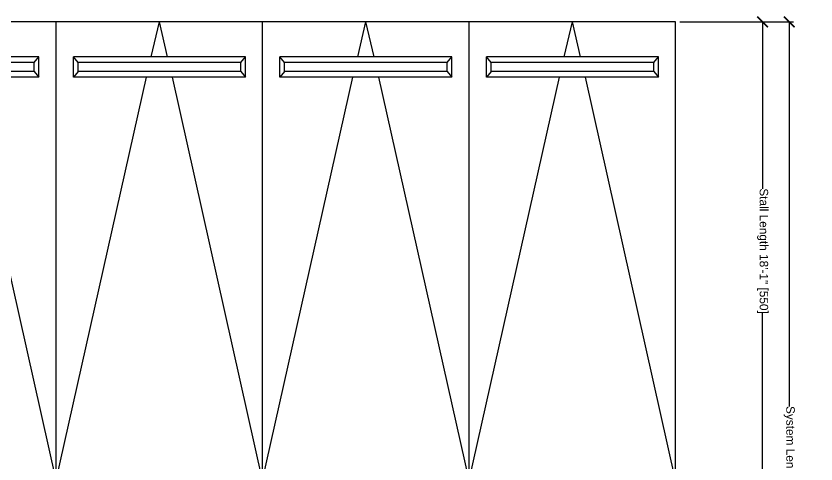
# Model space of a CAD drawing. Extents: x -210816 to 22943, y 10566 to 41486.
# Drawn here: x 17245.9 to 17624.2, y 12167.4 to 12379 of the extents above; entities that cross this region are included whole.
import ezdxf

# ---------------------------------------------------------------- set-up
doc = ezdxf.new("R2010")
doc.units = 0
doc.header["$MEASUREMENT"] = 0
doc.layers.get('0').update_dxf_attribs({"linetype": 'CONTINUOUS'})
doc.layers.get('DEFPOINTS').update_dxf_attribs({"linetype": 'CONTINUOUS'})
doc.layers.add('DIM', color=6, linetype='CONTINUOUS')
doc.styles.get("Standard").update_dxf_attribs({"font": 'arial.ttf'})
doc.dimstyles.get("Standard").update_dxf_attribs({"dimtxt": 5, "dimasz": 5, "dimexe": 2, "dimexo": 2, "dimgap": 0.09, "dimtad": 0, "dimtih": 1, "dimtoh": 1, "dimdec": 1, "dimzin": 0, "dimdsep": 46, "dimlunit": 4, "dimtxsty": 'Standard', "dimblk": 'ARCHTICK', "dimcen": -0.09, "dimadec": 0, "dimazin": 0, "dimtfac": 1, "dimtdec": 4, "dimtofl": 0, "dimtmove": 0, "dimatfit": 3, "dimldrblk": 'ARCHTICK', "dimfxl": 1, "dimtolj": 1, "dimtzin": 0, "dimarcsym": 0})

# ---------------------------------------------------------------- blocks, each defined once
blk = doc.blocks.new('A$C24089')
for p, q in [((0, 0), (0, 216.53)), ((97.63, 216.53), (0, 216.53)), ((44.94, 200.03), (48.82, 216.53)), ((52.69, 200.03), (48.82, 216.53)), ((97.63, 0), (97.63, 216.53)), ((89.49, 200.03), (8.14, 200.03)), ((8.14, 190.33), (8.14, 200.03)), ((10.36, 197.32), (8.14, 200.03)), ((10.36, 193.03), (10.36, 197.32)), ((87.27, 197.32), (10.36, 197.32)), ((87.27, 197.32), (89.49, 200.03)), ((87.27, 193.03), (87.27, 197.32)), ((89.49, 190.33), (89.49, 200.03)), ((10.36, 193.03), (8.14, 190.33)), ((87.27, 193.03), (10.36, 193.03)), ((87.27, 193.03), (89.49, 190.33)), ((0, 0), (42.67, 190.33)), ((89.49, 190.33), (8.14, 190.33)), ((97.63, 0), (54.96, 190.33)), ((97.63, 0), (0, 0))]:
    blk.add_line(p, q)
blk = doc.blocks.new('A$C2986')
for p in [(292.9, 0), (390.53, 0), (488.17, 0), (585.8, 0)]:
    blk.add_blockref('A$C24089', p)
blk = doc.blocks.new('_ARCHTICK')
at = {"color": 0, "linetype": 'ByBlock', "const_width": 0.15}
blk.add_lwpolyline([(-0.5, -0.5), (0.5, 0.5)], dxfattribs=at)
blk = doc.blocks.new('*D15581')
at = {"layer": 'DEFPOINTS', "color": 0}
for p in [(17557.79, 12376.25), (17561.73, 11943.18), (17611.51, 11943.18)]:
    blk.add_point(p, dxfattribs=at)
at = {"layer": 'DIM', "color": 0, "lineweight": -2}
for p, q in [((17559.79, 12376.25), (17613.51, 12376.25)), ((17611.51, 12376.25), (17611.51, 12194.54)), ((17611.51, 11943.18), (17611.51, 12124.89)), ((17563.73, 11943.18), (17613.51, 11943.18))]:
    blk.add_line(p, q, dxfattribs=at)
at = {"layer": 'DIM', "color": 0, "lineweight": -2, "xscale": 5, "yscale": 5, "zscale": 5}
for p, rotation in [((17611.51, 12376.25), 90), ((17611.51, 11943.18), 270)]:
    blk.add_blockref('_ARCHTICK', p, dxfattribs=dict(at, rotation=rotation))
at = {"layer": 'DIM', "color": 0, "insert": (17611.51, 12159.72), "char_height": 4, "attachment_point": 5, "rotation": 270}
blk.add_mtext('\\A1;System Length 36\'-1" [1100]', dxfattribs=at)
blk = doc.blocks.new('*D16027')
at = {"layer": 'DEFPOINTS', "color": 0}
for p in [(17561.73, 12376.25), (17561.73, 12159.72), (17598.92, 12159.72)]:
    blk.add_point(p, dxfattribs=at)
at = {"layer": 'DIM', "color": 0, "lineweight": -2}
for p, q in [((17563.73, 12376.25), (17600.92, 12376.25)), ((17598.92, 12376.25), (17598.92, 12297.38)), ((17598.92, 12159.72), (17598.92, 12238.59)), ((17563.73, 12159.72), (17600.92, 12159.72))]:
    blk.add_line(p, q, dxfattribs=at)
at = {"layer": 'DIM', "color": 0, "lineweight": -2, "xscale": 5, "yscale": 5, "zscale": 5}
for p, rotation in [((17598.92, 12376.25), 90), ((17598.92, 12159.72), 270)]:
    blk.add_blockref('_ARCHTICK', p, dxfattribs=dict(at, rotation=rotation))
at = {"layer": 'DIM', "color": 0, "insert": (17598.92, 12267.98), "char_height": 4, "attachment_point": 5, "rotation": 270}
blk.add_mtext('\\A1;Stall Length 18\'-1" [550]', dxfattribs=at)

msp = doc.modelspace()

# ---------------------------------------------------------------- block references
msp.add_blockref('A$C2986', (16874.36, 12159.72))

# ---------------------------------------------------------------- dimensions: what is measured, and where the dimension line sits
at = {"layer": 'DIM'}
for base, p1, p2, text, picture, middle in [((17611.51, 11943.18), (17557.79, 12376.25), (17561.73, 11943.18), 'System Length <>', '*D15581', (17611.51, 12159.72)), ((17598.92, 12159.72), (17561.73, 12376.25), (17561.73, 12159.72), 'Stall Length <>', '*D16027', (17598.92, 12267.98))]:
    dim = msp.add_linear_dim(base=base, p1=p1, p2=p2, angle=90, text=text, dimstyle='Standard', override={"dimtxt": 4, "dimdec": 0}, dxfattribs=at)
    dim.commit()
    dim.dimension.update_dxf_attribs({"geometry": picture, "text_midpoint": middle, "text_rotation": 270})

doc.saveas('drawing.dxf')
